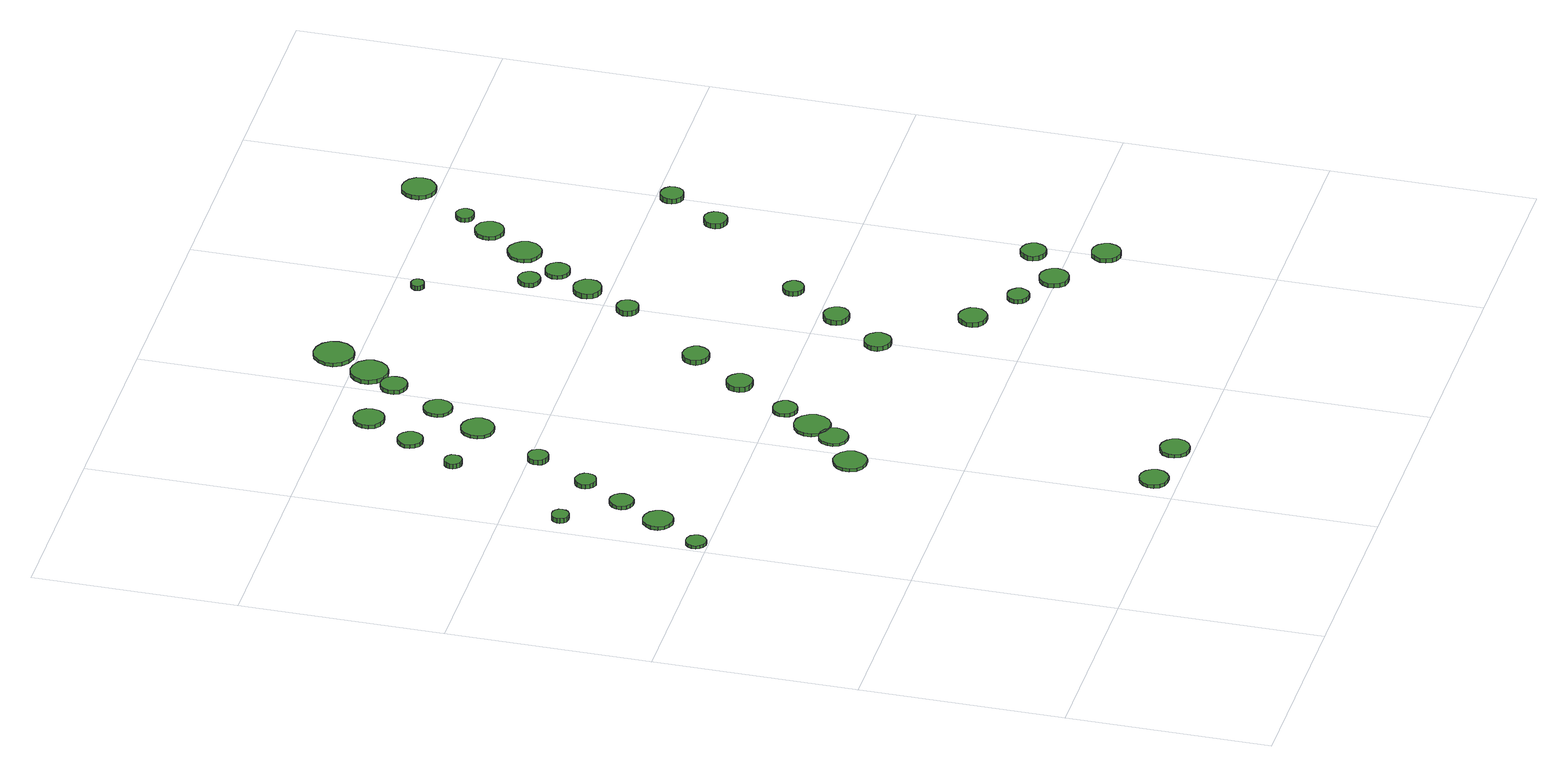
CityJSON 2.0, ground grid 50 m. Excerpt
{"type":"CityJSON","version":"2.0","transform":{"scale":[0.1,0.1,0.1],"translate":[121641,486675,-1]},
"CityObjects":{
"tree1":{"type":"SolitaryVegetationObject","attributes":{"function":"something"},"geometry":[{"type":"MultiSurface","lod":"1","boundaries":[[[0,1,2,3,4,5,6,7,8,9,10,11,12,13,14]],[[15,16,17,18,19,20,21,22,23,24,25,26,27,28,29]],[[0,29,28,1]],[[1,28,27,2]],[[2,27,26,3]],[[3,26,25,4]],[[4,25,24,5]],[[5,24,23,6]],[[6,23,22,7]],[[7,22,21,8]],[[8,21,20,9]],[[9,20,19,10]],[[10,19,18,11]],[[11,18,17,12]],[[12,17,16,13]],[[13,16,15,14]],[[14,15,29,0]]]}]},
"tree2":{"type":"SolitaryVegetationObject","attributes":{"function":"something"},"geometry":[{"type":"MultiSurface","lod":"1","boundaries":[[[30,31,32,33,34,35,36,37,38,39,40,41,42,43,44]],[[45,46,47,48,49,50,51,52,53,54,55,56,57,58,59]],[[30,59,58,31]],[[31,58,57,32]],[[32,57,56,33]],[[33,56,55,34]],[[34,55,54,35]],[[35,54,53,36]],[[36,53,52,37]],[[37,52,51,38]],[[38,51,50,39]],[[39,50,49,40]],[[40,49,48,41]],[[41,48,47,42]],[[42,47,46,43]],[[43,46,45,44]],[[44,45,59,30]]]}]},
"tree3":{"type":"SolitaryVegetationObject","attributes":{"function":"something"},"geometry":[{"type":"MultiSurface","lod":"1","boundaries":[[[60,61,62,63,64,65,66,67,68,69,70,71,72,73,74]],[[75,76,77,78,79,80,81,82,83,84,85,86,87,88,89]],[[60,89,88,61]],[[61,88,87,62]],[[62,87,86,63]],[[63,86,85,64]],[[64,85,84,65]],[[65,84,83,66]],[[66,83,82,67]],[[67,82,81,68]],[[68,81,80,69]],[[69,80,79,70]],[[70,79,78,71]],[[71,78,77,72]],[[72,77,76,73]],[[73,76,75,74]],[[74,75,89,60]]]}]},
"tree4":{"type":"SolitaryVegetationObject","attributes":{"function":"something"},"geometry":[{"type":"MultiSurface","lod":"1","boundaries":[[[90,91,92,93,94,95,96,97,98,99,100,101,102,103,104]],[[105,106,107,108,109,110,111,112,113,114,115,116,117,118,119]],[[90,119,118,91]],[[91,118,117,92]],[[92,117,116,93]],[[93,116,115,94]],[[94,115,114,95]],[[95,114,113,96]],[[96,113,112,97]],[[97,112,111,98]],[[98,111,110,99]],[[99,110,109,100]],[[100,109,108,101]],[[101,108,107,102]],[[102,107,106,103]],[[103,106,105,104]],[[104,105,119,90]]]}]},
"tree5":{"type":"SolitaryVegetationObject","attributes":{"function":"something"},"geometry":[{"type":"MultiSurface","lod":"1","boundaries":[[[120,121,122,123,124,125,126,127,128,129,130,131,132,133,134]],[[135,136,137,138,139,140,141,142,143,144,145,146,147,148,149]],[[120,149,148,121]],[[121,148,147,122]],[[122,147,146,123]],[[123,146,145,124]],[[124,145,144,125]],[[125,144,143,126]],[[126,143,142,127]],[[127,142,141,128]],[[128,141,140,129]],[[129,140,139,130]],[[130,139,138,131]],[[131,138,137,132]],[[132,137,136,133]],[[133,136,135,134]],[[134,135,149,120]]]}]},
"tree6":{"type":"SolitaryVegetationObject","attributes":{"function":"something"},"geometry":[{"type":"MultiSurface","lod":"1","boundaries":[[[150,151,152,153,154,155,156,157,158,159,160,161,162,163,164]],[[165,166,167,168,169,170,171,172,173,174,175,176,177,178,179]],[[150,179,178,151]],[[151,178,177,152]],[[152,177,176,153]],[[153,176,175,154]],[[154,175,174,155]],[[155,174,173,156]],[[156,173,172,157]],[[157,172,171,158]],[[158,171,170,159]],[[159,170,169,160]],[[160,169,168,161]],[[161,168,167,162]],[[162,167,166,163]],[[163,166,165,164]],[[164,165,179,150]]]}]},
"tree7":{"type":"SolitaryVegetationObject","attributes":{"function":"something"},"geometry":[{"type":"MultiSurface","lod":"1","boundaries":[[[180,181,182,183,184,185,186,187,188,189,190,191,192,193,194]],[[195,196,197,198,199,200,201,202,203,204,205,206,207,208,209]],[[180,209,208,181]],[[181,208,207,182]],[[182,207,206,183]],[[183,206,205,184]],[[184,205,204,185]],[[185,204,203,186]],[[186,203,202,187]],[[187,202,201,188]],[[188,201,200,189]],[[189,200,199,190]],[[190,199,198,191]],[[191,198,197,192]],[[192,197,196,193]],[[193,196,195,194]],[[194,195,209,180]]]}]},
"tree8":{"type":"SolitaryVegetationObject","attributes":{"function":"something"},"geometry":[{"type":"MultiSurface","lod":"1","boundaries":[[[210,211,212,213,214,215,216,217,218,219,220,221,222,223,224]],[[225,226,227,228,229,230,231,232,233,234,235,236,237,238,239]],[[210,239,238,211]],[[211,238,237,212]],[[212,237,236,213]],[[213,236,235,214]],[[214,235,234,215]],[[215,234,233,216]],[[216,233,232,217]],[[217,232,231,218]],[[218,231,230,219]],[[219,230,229,220]],[[220,229,228,221]],[[221,228,227,222]],[[222,227,226,223]],[[223,226,225,224]],[[224,225,239,210]]]}]},
"tree9":{"type":"SolitaryVegetationObject","attributes":{"function":"something"},"geometry":[{"type":"MultiSurface","lod":"1","boundaries":[[[240,241,242,243,244,245,246,247,248,249,250,251,252,253,254]],[[255,256,257,258,259,260,261,262,263,264,265,266,267,268,269]],[[240,269,268,241]],[[241,268,267,242]],[[242,267,266,243]],[[243,266,265,244]],[[244,265,264,245]],[[245,264,263,246]],[[246,263,262,247]],[[247,262,261,248]],[[248,261,260,249]],[[249,260,259,250]],[[250,259,258,251]],[[251,258,257,252]],[[252,257,256,253]],[[253,256,255,254]],[[254,255,269,240]]]}]},
"tree10":{"type":"SolitaryVegetationObject","attributes":{"function":"something"},"geometry":[{"type":"MultiSurface","lod":"1","boundaries":[[[270,271,272,273,274,275,276,277,278,279,280,281,282,283,284]],[[285,286,287,288,289,290,291,292,293,294,295,296,297,298,299]],[[270,299,298,271]],[[271,298,297,272]],[[272,297,296,273]],[[273,296,295,274]],[[274,295,294,275]],[[275,294,293,276]],[[276,293,292,277]],[[277,292,291,278]],[[278,291,290,279]],[[279,290,289,280]],[[280,289,288,281]],[[281,288,287,282]],[[282,287,286,283]],[[283,286,285,284]],[[284,285,299,270]]]}]},
"tree11":{"type":"SolitaryVegetationObject","attributes":{"function":"something"},"geometry":[{"type":"MultiSurface","lod":"1","boundaries":[[[300,301,302,303,304,305,306,307,308,309,310,311,312,313,314]],[[315,316,317,318,319,320,321,322,323,324,325,326,327,328,329]],[[300,329,328,301]],[[301,328,327,302]],[[302,327,326,303]],[[303,326,325,304]],[[304,325,324,305]],[[305,324,323,306]],[[306,323,322,307]],[[307,322,321,308]],[[308,321,320,309]],[[309,320,319,310]],[[310,319,318,311]],[[311,318,317,312]],[[312,317,316,313]],[[313,316,315,314]],[[314,315,329,300]]]}]},
"tree12":{"type":"SolitaryVegetationObject","attributes":{"function":"something"},"geometry":[{"type":"MultiSurface","lod":"1","boundaries":[[[330,331,332,333,334,335,336,337,338,339,340,341,342,343,344]],[[345,346,347,348,349,350,351,352,353,354,355,356,357,358,359]],[[330,359,358,331]],[[331,358,357,332]],[[332,357,356,333]],[[333,356,355,334]],[[334,355,354,335]],[[335,354,353,336]],[[336,353,352,337]],[[337,352,351,338]],[[338,351,350,339]],[[339,350,349,340]],[[340,349,348,341]],[[341,348,347,342]],[[342,347,346,343]],[[343,346,345,344]],[[344,345,359,330]]]}]},
"tree13":{"type":"SolitaryVegetationObject","attributes":{"function":"something"},"geometry":[{"type":"MultiSurface","lod":"1","boundaries":[[[360,361,362,363,364,365,366,367,368,369,370,371,372,373,374]],[[375,376,377,378,379,380,381,382,383,384,385,386,387,388,389]],[[360,389,388,361]],[[361,388,387,362]],[[362,387,386,363]],[[363,386,385,364]],[[364,385,384,365]],[[365,384,383,366]],[[366,383,382,367]],[[367,382,381,368]],[[368,381,380,369]],[[369,380,379,370]],[[370,379,378,371]],[[371,378,377,372]],[[372,377,376,373]],[[373,376,375,374]],[[374,375,389,360]]]}]},
"tree14":{"type":"SolitaryVegetationObject","attributes":{"function":"something"},"geometry":[{"type":"MultiSurface","lod":"1","boundaries":[[[390,391,392,393,394,395,396,397,398,399,400,401,402,403,404]],[[405,406,407,408,409,410,411,412,413,414,415,416,417,418,419]],[[390,419,418,391]],[[391,418,417,392]],[[392,417,416,393]],[[393,416,415,394]],[[394,415,414,395]],[[395,414,413,396]],[[396,413,412,397]],[[397,412,411,398]],[[398,411,410,399]],[[399,410,409,400]],[[400,409,408,401]],[[401,408,407,402]],[[402,407,406,403]],[[403,406,405,404]],[[404,405,419,390]]]}]},
"tree15":{"type":"SolitaryVegetationObject","attributes":{"function":"something"},"geometry":[{"type":"MultiSurface","lod":"1","boundaries":[[[420,421,422,423,424,425,426,427,428,429,430,431,432,433,434]],[[435,436,437,438,439,440,441,442,443,444,445,446,447,448,449]],[[420,449,448,421]],[[421,448,447,422]],[[422,447,446,423]],[[423,446,445,424]],[[424,445,444,425]],[[425,444,443,426]],[[426,443,442,427]],[[427,442,441,428]],[[428,441,440,429]],[[429,440,439,430]],[[430,439,438,431]],[[431,438,437,432]],[[432,437,436,433]],[[433,436,435,434]],[[434,435,449,420]]]}]},
"tree16":{"type":"SolitaryVegetationObject","attributes":{"function":"something"},"geometry":[{"type":"MultiSurface","lod":"1","boundaries":[[[450,451,452,453,454,455,456,457,458,459,460,461,462,463,464]],[[465,466,467,468,469,470,471,472,473,474,475,476,477,478,479]],[[450,479,478,451]],[[451,478,477,452]],[[452,477,476,453]],[[453,476,475,454]],[[454,475,474,455]],[[455,474,473,456]],[[456,473,472,457]],[[457,472,471,458]],[[458,471,470,459]],[[459,470,469,460]],[[460,469,468,461]],[[461,468,467,462]],[[462,467,466,463]],[[463,466,465,464]],[[464,465,479,450]]]}]},
"tree17":{"type":"SolitaryVegetationObject","attributes":{"function":"something"},"geometry":[{"type":"MultiSurface","lod":"1","boundaries":[[[480,481,482,483,484,485,486,487,488,489,490,491,492,493,494]],[[495,496,497,498,499,500,501,502,503,504,505,506,507,508,509]],[[480,509,508,481]],[[481,508,507,482]],[[482,507,506,483]],[[483,506,505,484]],[[484,505,504,485]],[[485,504,503,486]],[[486,503,502,487]],[[487,502,501,488]],[[488,501,500,489]],[[489,500,499,490]],[[490,499,498,491]],[[491,498,497,492]],[[492,497,496,493]],[[493,496,495,494]],[[494,495,509,480]]]}]},
"tree18":{"type":"SolitaryVegetationObject","attributes":{"function":"something"},"geometry":[{"type":"MultiSurface","lod":"1","boundaries":[[[510,511,512,513,514,515,516,517,518,519,520,521,522,523,524]],[[525,526,527,528,529,530,531,532,533,534,535,536,537,538,539]],[[510,539,538,511]],[[511,538,537,512]],[[512,537,536,513]],[[513,536,535,514]],[[514,535,534,515]],[[515,534,533,516]],[[516,533,532,517]],[[517,532,531,518]],[[518,531,530,519]],[[519,530,529,520]],[[520,529,528,521]],[[521,528,527,522]],[[522,527,526,523]],[[523,526,525,524]],[[524,525,539,510]]]}]},
"tree19":{"type":"SolitaryVegetationObject","attributes":{"function":"something"},"geometry":[{"type":"MultiSurface","lod":"1","boundaries":[[[540,541,542,543,544,545,546,547,548,549,550,551,552,553,554]],[[555,556,557,558,559,560,561,562,563,564,565,566,567,568,569]],[[540,569,568,541]],[[541,568,567,542]],[[542,567,566,543]],[[543,566,565,544]],[[544,565,564,545]],[[545,564,563,546]],[[546,563,562,547]],[[547,562,561,548]],[[548,561,560,549]],[[549,560,559,550]],[[550,559,558,551]],[[551,558,557,552]],[[552,557,556,553]],[[553,556,555,554]],[[554,555,569,540]]]}]},
"tree20":{"type":"SolitaryVegetationObject","attributes":{"function":"something"},"geometry":[{"type":"MultiSurface","lod":"1","boundaries":[[[570,571,572,573,574,575,576,577,578,579,580,581,582,583,584]],[[585,586,587,588,589,590,591,592,593,594,595,596,597,598,599]],[[570,599,598,571]],[[571,598,597,572]],[[572,597,596,573]],[[573,596,595,574]],[[574,595,594,575]],[[575,594,593,576]],[[576,593,592,577]],[[577,592,591,578]],[[578,591,590,579]],[[579,590,589,580]],[[580,589,588,581]],[[581,588,587,582]],[[582,587,586,583]],[[583,586,585,584]],[[584,585,599,570]]]}]},
"tree21":{"type":"SolitaryVegetationObject","attributes":{"function":"something"},"geometry":[{"type":"MultiSurface","lod":"1","boundaries":[[[600,601,602,603,604,605,606,607,608,609,610,611,612,613,614]],[[615,616,617,618,619,620,621,622,623,624,625,626,627,628,629]],[[600,629,628,601]],[[601,628,627,602]],[[602,627,626,603]],[[603,626,625,604]],[[604,625,624,605]],[[605,624,623,606]],[[606,623,622,607]],[[607,622,621,608]],[[608,621,620,609]],[[609,620,619,610]],[[610,619,618,611]],[[611,618,617,612]],[[612,617,616,613]],[[613,616,615,614]],[[614,615,629,600]]]}]},
"tree22":{"type":"SolitaryVegetationObject","attributes":{"function":"something"},"geometry":[{"type":"MultiSurface","lod":"1","boundaries":[[[630,631,632,633,634,635,636,637,638,639,640,641,642,643,644]],[[645,646,647,648,649,650,651,652,653,654,655,656,657,658,659]],[[630,659,658,631]],[[631,658,657,632]],[[632,657,656,633]],[[633,656,655,634]],[[634,655,654,635]],[[635,654,653,636]],[[636,653,652,637]],[[637,652,651,638]],[[638,651,650,639]],[[639,650,649,640]],[[640,649,648,641]],[[641,648,647,642]],[[642,647,646,643]],[[643,646,645,644]],[[644,645,659,630]]]}]},
"tree23":{"type":"SolitaryVegetationObject","attributes":{"function":"something"},"geometry":[{"type":"MultiSurface","lod":"1","boundaries":[[[660,661,662,663,664,665,666,667,668,669,670,671,672,673,674]],[[675,676,677,678,679,680,681,682,683,684,685,686,687,688,689]],[[660,689,688,661]],[[661,688,687,662]],[[662,687,686,663]],[[663,686,685,664]],[[664,685,684,665]],[[665,684,683,666]],[[666,683,682,667]],[[667,682,681,668]],[[668,681,680,669]],[[669,680,679,670]],[[670,679,678,671]],[[671,678,677,672]],[[672,677,676,673]],[[673,676,675,674]],[[674,675,689,660]]]}]},
"tree24":{"type":"SolitaryVegetationObject","attributes":{"function":"something"},"geometry":[{"type":"MultiSurface","lod":"1","boundaries":[[[690,691,692,693,694,695,696,697,698,699,700,701,702,703,704]],[[705,706,707,708,709,710,711,712,713,714,715,716,717,718,719]],[[690,719,718,691]],[[691,718,717,692]],[[692,717,716,693]],[[693,716,715,694]],[[694,715,714,695]],[[695,714,713,696]],[[696,713,712,697]],[[697,712,711,698]],[[698,711,710,699]],[[699,710,709,700]],[[700,709,708,701]],[[701,708,707,702]],[[702,707,706,703]],[[703,706,705,704]],[[704,705,719,690]]]}]},
"tree25":{"type":"SolitaryVegetationObject","attributes":{"function":"something"},"geometry":[{"type":"MultiSurface","lod":"1","boundaries":[[[720,721,722,723,724,725,726,727,728,729,730,731,732,733,734]],[[735,736,737,738,739,740,741,742,743,744,745,746,747,748,749]],[[720,749,748,721]],[[721,748,747,722]],[[722,747,746,723]],[[723,746,745,724]],[[724,745,744,725]],[[725,744,743,726]],[[726,743,742,727]],[[727,742,741,728]],[[728,741,740,729]],[[729,740,739,730]],[[730,739,738,731]],[[731,738,737,732]],[[732,737,736,733]],[[733,736,735,734]],[[734,735,749,720]]]}]},
"tree26":{"type":"SolitaryVegetationObject","attributes":{"function":"something"},"geometry":[{"type":"MultiSurface","lod":"1","boundaries":[[[750,751,752,753,754,755,756,757,758,759,760,761,762,763,764]],[[765,766,767,768,769,770,771,772,773,774,775,776,777,778,779]],[[750,779,778,751]],[[751,778,777,752]],[[752,777,776,753]],[[753,776,775,754]],[[754,775,774,755]],[[755,774,773,756]],[[756,773,772,757]],[[757,772,771,758]],[[758,771,770,759]],[[759,770,769,760]],[[760,769,768,761]],[[761,768,767,762]],[[762,767,766,763]],[[763,766,765,764]],[[764,765,779,750]]]}]},
"tree27":{"type":"SolitaryVegetationObject","attributes":{"function":"something"},"geometry":[{"type":"MultiSurface","lod":"1","boundaries":[[[780,781,782,783,784,785,786,787,788,789,790,791,792,793,794]],[[795,796,797,798,799,800,801,802,803,804,805,806,807,808,809]],[[780,809,808,781]],[[781,808,807,782]],[[782,807,806,783]],[[783,806,805,784]],[[784,805,804,785]],[[785,804,803,786]],[[786,803,802,787]],[[787,802,801,788]],[[788,801,800,789]],[[789,800,799,790]],[[790,799,798,791]],[[791,798,797,792]],[[792,797,796,793]],[[793,796,795,794]],[[794,795,809,780]]]}]},
"tree28":{"type":"SolitaryVegetationObject","attributes":{"function":"something"},"geometry":[{"type":"MultiSurface","lod":"1","boundaries":[[[810,811,812,813,814,815,816,817,818,819,820,821,822,823,824]],[[825,826,827,828,829,830,831,832,833,834,835,836,837,838,839]],[[810,839,838,811]],[[811,838,837,812]],[[812,837,836,813]],[[813,836,835,814]],[[814,835,834,815]],[[815,834,833,816]],[[816,833,832,817]],[[817,832,831,818]],[[818,831,830,819]],[[819,830,829,820]],[[820,829,828,821]],[[821,828,827,822]],[[822,827,826,823]],[[823,826,825,824]],[[824,825,839,810]]]}]},
"tree29":{"type":"SolitaryVegetationObject","attributes":{"function":"something"},"geometry":[{"type":"MultiSurface","lod":"1","boundaries":[[[840,841,842,843,844,845,846,847,848,849,850,851,852,853,854]],[[855,856,857,858,859,860,861,862,863,864,865,866,867,868,869]],[[840,869,868,841]],[[841,868,867,842]],[[842,867,866,843]],[[843,866,865,844]],[[844,865,864,845]],[[845,864,863,846]],[[846,863,862,847]],[[847,862,861,848]],[[848,861,860,849]],[[849,860,859,850]],[[850,859,858,851]],[[851,858,857,852]],[[852,857,856,853]],[[853,856,855,854]],[[854,855,869,840]]]}]},
"tree30":{"type":"SolitaryVegetationObject","attributes":{"function":"something"},"geometry":[{"type":"MultiSurface","lod":"1","boundaries":[[[870,871,872,873,874,875,876,877,878,879,880,881,882,883,884]],[[885,886,887,888,889,890,891,892,893,894,895,896,897,898,899]],[[870,899,898,871]],[[871,898,897,872]],[[872,897,896,873]],[[873,896,895,874]],[[874,895,894,875]],[[875,894,893,876]],[[876,893,892,877]],[[877,892,891,878]],[[878,891,890,879]],[[879,890,889,880]],[[880,889,888,881]],[[881,888,887,882]],[[882,887,886,883]],[[883,886,885,884]],[[884,885,899,870]]]}]},
"tree31":{"type":"SolitaryVegetationObject","attributes":{"function":"something"},"geometry":[{"type":"MultiSurface","lod":"1","boundaries":[[[900,901,902,903,904,905,906,907,908,909,910,911,912,913,914]],[[915,916,917,918,919,920,921,922,923,924,925,926,927,928,929]],[[900,929,928,901]],[[901,928,927,902]],[[902,927,926,903]],[[903,926,925,904]],[[904,925,924,905]],[[905,924,923,906]],[[906,923,922,907]],[[907,922,921,908]],[[908,921,920,909]],[[909,920,919,910]],[[910,919,918,911]],[[911,918,917,912]],[[912,917,916,913]],[[913,916,915,914]],[[914,915,929,900]]]}]},
"tree32":{"type":"SolitaryVegetationObject","attributes":{"function":"something"},"geometry":[{"type":"MultiSurface","lod":"1","boundaries":[[[930,931,932,933,934,935,936,937,938,939,940,941,942,943,944]],[[945,946,947,948,949,950,951,952,953,954,955,956,957,958,959]],[[930,959,958,931]],[[931,958,957,932]],[[932,957,956,933]],[[933,956,955,934]],[[934,955,954,935]],[[935,954,953,936]],[[936,953,952,937]],[[937,952,951,938]],[[938,951,950,939]],[[939,950,949,940]],[[940,949,948,941]],[[941,948,947,942]],[[942,947,946,943]],[[943,946,945,944]],[[944,945,959,930]]]}]},
"tree33":{"type":"SolitaryVegetationObject","attributes":{"function":"something"},"geometry":[{"type":"MultiSurface","lod":"1","boundaries":[[[960,961,962,963,964,965,966,967,968,969,970,971,972,973,974]],[[975,976,977,978,979,980,981,982,983,984,985,986,987,988,989]],[[960,989,988,961]],[[961,988,987,962]],[[962,987,986,963]],[[963,986,985,964]],[[964,985,984,965]],[[965,984,983,966]],[[966,983,982,967]],[[967,982,981,968]],[[968,981,980,969]],[[969,980,979,970]],[[970,979,978,971]],[[971,978,977,972]],[[972,977,976,973]],[[973,976,975,974]],[[974,975,989,960]]]}]},
"tree34":{"type":"SolitaryVegetationObject","attributes":{"function":"something"},"geometry":[{"type":"MultiSurface","lod":"1","boundaries":[[[990,991,992,993,994,995,996,997,998,999,1000,1001,1002,1003,1004]],[[1005,1006,1007,1008,1009,1010,1011,1012,1013,1014,1015,1016,1017,1018,1019]],[[990,1019,1018,991]],[[991,1018,1017,992]],[[992,1017,1016,993]],[[993,1016,1015,994]],[[994,1015,1014,995]],[[995,1014,1013,996]],[[996,1013,1012,997]],[[997,1012,1011,998]],[[998,1011,1010,999]],[[999,1010,1009,1000]],[[1000,1009,1008,1001]],[[1001,1008,1007,1002]],[[1002,1007,1006,1003]],[[1003,1006,1005,1004]],[[1004,1005,1019,990]]]}]},
"tree35":{"type":"SolitaryVegetationObject","attributes":{"function":"something"},"geometry":[{"type":"MultiSurface","lod":"1","boundaries":[[[1020,1021,1022,1023,1024,1025,1026,1027,1028,1029,1030,1031,1032,1033,1034]],[[1035,1036,1037,1038,1039,1040,1041,1042,1043,1044,1045,1046,1047,1048,1049]],[[1020,1049,1048,1021]],[[1021,1048,1047,1022]],[[1022,1047,1046,1023]],[[1023,1046,1045,1024]],[[1024,1045,1044,1025]],[[1025,1044,1043,1026]],[[1026,1043,1042,1027]],[[1027,1042,1041,1028]],[[1028,1041,1040,1029]],[[1029,1040,1039,1030]],[[1030,1039,1038,1031]],[[1031,1038,1037,1032]],[[1032,1037,1036,1033]],[[1033,1036,1035,1034]],[[1034,1035,1049,1020]]]}]},
"tree36":{"type":"SolitaryVegetationObject","attributes":{"function":"something"},"geometry":[{"type":"MultiSurface","lod":"1","boundaries":[[[1050,1051,1052,1053,1054,1055,1056,1057,1058,1059,1060,1061,1062,1063,1064]],[[1065,1066,1067,1068,1069,1070,1071,1072,1073,1074,1075,1076,1077,1078,1079]],[[1050,1079,1078,1051]],[[1051,1078,1077,1052]],[[1052,1077,1076,1053]],[[1053,1076,1075,1054]],[[1054,1075,1074,1055]],[[1055,1074,1073,1056]],[[1056,1073,1072,1057]],[[1057,1072,1071,1058]],[[1058,1071,1070,1059]],[[1059,1070,1069,1060]],[[1060,1069,1068,1061]],[[1061,1068,1067,1062]],[[1062,1067,1066,1063]],[[1063,1066,1065,1064]],[[1064,1065,1079,1050]]]}]},
"tree37":{"type":"SolitaryVegetationObject","attributes":{"function":"something"},"geometry":[{"type":"MultiSurface","lod":"1","boundaries":[[[1080,1081,1082,1083,1084,1085,1086,1087,1088,1089,1090,1091,1092,1093,1094]],[[1095,1096,1097,1098,1099,1100,1101,1102,1103,1104,1105,1106,1107,1108,1109]],[[1080,1109,1108,1081]],[[1081,1108,1107,1082]],[[1082,1107,1106,1083]],[[1083,1106,1105,1084]],[[1084,1105,1104,1085]],[[1085,1104,1103,1086]],[[1086,1103,1102,1087]],[[1087,1102,1101,1088]],[[1088,1101,1100,1089]],[[1089,1100,1099,1090]],[[1090,1099,1098,1091]],[[1091,1098,1097,1092]],[[1092,1097,1096,1093]],[[1093,1096,1095,1094]],[[1094,1095,1109,1080]]]}]},
"tree38":{"type":"SolitaryVegetationObject","attributes":{"function":"something"},"geometry":[{"type":"MultiSurface","lod":"1","boundaries":[[[1110,1111,1112,1113,1114,1115,1116,1117,1118,1119,1120,1121,1122,1123,1124]],[[1125,1126,1127,1128,1129,1130,1131,1132,1133,1134,1135,1136,1137,1138,1139]],[[1110,1139,1138,1111]],[[1111,1138,1137,1112]],[[1112,1137,1136,1113]],[[1113,1136,1135,1114]],[[1114,1135,1134,1115]],[[1115,1134,1133,1116]],[[1116,1133,1132,1117]],[[1117,1132,1131,1118]],[[1118,1131,1130,1119]],[[1119,1130,1129,1120]],[[1120,1129,1128,1121]],[[1121,1128,1127,1122]],[[1122,1127,1126,1123]],[[1123,1126,1125,1124]],[[1124,1125,1139,1110]]]}]},
"tree39":{"type":"SolitaryVegetationObject","attributes":{"function":"something"},"geometry":[{"type":"MultiSurface","lod":"1","boundaries":[[[1140,1141,1142,1143,1144,1145,1146,1147,1148,1149,1150,1151,1152,1153,1154]],[[1155,1156,1157,1158,1159,1160,1161,1162,1163,1164,1165,1166,1167,1168,1169]],[[1140,1169,1168,1141]],[[1141,1168,1167,1142]],[[1142,1167,1166,1143]],[[1143,1166,1165,1144]],[[1144,1165,1164,1145]],[[1145,1164,1163,1146]],[[1146,1163,1162,1147]],[[1147,1162,1161,1148]],[[1148,1161,1160,1149]],[[1149,1160,1159,1150]],[[1150,1159,1158,1151]],[[1151,1158,1157,1152]],[[1152,1157,1156,1153]],[[1153,1156,1155,1154]],[[1154,1155,1169,1140]]]}]},
"tree40":{"type":"SolitaryVegetationObject","attributes":{"function":"something"},"geometry":[{"type":"MultiSurface","lod":"1","boundaries":[[[1170,1171,1172,1173,1174,1175,1176,1177,1178,1179,1180,1181,1182,1183,1184]],[[1185,1186,1187,1188,1189,1190,1191,1192,1193,1194,1195,1196,1197,1198,1199]],[[1170,1199,1198,1171]],[[1171,1198,1197,1172]],[[1172,1197,1196,1173]],[[1173,1196,1195,1174]],[[1174,1195,1194,1175]],[[1175,1194,1193,1176]],[[1176,1193,1192,1177]],[[1177,1192,1191,1178]],[[1178,1191,1190,1179]],[[1179,1190,1189,1180]],[[1180,1189,1188,1181]],[[1181,1188,1187,1182]],[[1182,1187,1186,1183]],[[1183,1186,1185,1184]],[[1184,1185,1199,1170]]]}]},
"tree41":{"type":"SolitaryVegetationObject","attributes":{"function":"something"},"geometry":[{"type":"MultiSurface","lod":"1","boundaries":[[[1200,1201,1202,1203,1204,1205,1206,1207,1208,1209,1210,1211,1212,1213,1214]],[[1215,1216,1217,1218,1219,1220,1221,1222,1223,1224,1225,1226,1227,1228,1229]],[[1200,1229,1228,1201]],[[1201,1228,1227,1202]],[[1202,1227,1226,1203]],[[1203,1226,1225,1204]],[[1204,1225,1224,1205]],[[1205,1224,1223,1206]],[[1206,1223,1222,1207]],[[1207,1222,1221,1208]],[[1208,1221,1220,1209]],[[1209,1220,1219,1210]],[[1210,1219,1218,1211]],[[1211,1218,1217,1212]],[[1212,1217,1216,1213]],[[1213,1216,1215,1214]],[[1214,1215,1229,1200]]]}]}
},
"vertices":[
[59,1029,15],[57,1039,15],[51,1048,15],[42,1053,15],[31,1054,15],[21,1051,15],[14,1044,15],[9,1035,15],[9,1024,15],[14,1015,15],[21,1008,15],[31,1004,15],[42,1005,15],[51,1011,15],[57,1019,15],[57,1019,7],[51,1011,7],[42,1005,7],[31,1004,7],[21,1008,7],[14,1015,7],[9,1024,7],[9,1035,7],[14,1044,7],[21,1051,7],[31,1054,7],[42,1053,7],[51,1048,7],[57,1039,7],[59,1029,7],
[141,1139,16],[138,1154,16],[129,1166,16],[115,1174,16],[100,1175,16],[86,1171,16],[75,1160,16],[68,1147,16],[68,1131,16],[75,1117,16],[86,1107,16],[100,1103,16],[115,1104,16],[129,1112,16],[138,1124,16],[138,1124,7],[129,1112,7],[115,1104,7],[100,1103,7],[86,1107,7],[75,1117,7],[68,1131,7],[68,1147,7],[75,1160,7],[86,1171,7],[100,1175,7],[115,1174,7],[129,1166,7],[138,1154,7],[141,1139,7],
[81,1364,21],[79,1373,21],[74,1380,21],[67,1384,21],[58,1385,21],[49,1382,21],[43,1377,21],[39,1368,21],[39,1360,21],[43,1352,21],[49,1346,21],[58,1343,21],[67,1344,21],[74,1348,21],[79,1355,21],[79,1355,8],[74,1348,8],[67,1344,8],[58,1343,8],[49,1346,8],[43,1352,8],[39,1360,8],[39,1368,8],[43,1377,8],[49,1382,8],[58,1385,8],[67,1384,8],[74,1380,8],[79,1373,8],[81,1364,8],
[190,1242,17],[188,1254,17],[181,1264,17],[170,1270,17],[158,1271,17],[147,1267,17],[138,1259,17],[133,1248,17],[133,1236,17],[138,1225,17],[147,1217,17],[158,1213,17],[170,1214,17],[181,1221,17],[188,1230,17],[188,1230,8],[181,1221,8],[170,1214,8],[158,1213,8],[147,1217,8],[138,1225,8],[133,1236,8],[133,1248,8],[138,1259,8],[147,1267,8],[158,1271,8],[170,1270,8],[181,1264,8],[188,1254,8],[190,1242,8],
[604,59,17],[601,73,17],[592,85,17],[580,92,17],[565,94,17],[551,89,17],[540,79,17],[534,66,17],[534,51,17],[540,38,17],[551,28,17],[565,24,17],[580,25,17],[592,33,17],[601,44,17],[601,44,8],[592,33,8],[580,25,8],[565,24,8],[551,28,8],[540,38,8],[534,51,8],[534,66,8],[540,79,8],[551,89,8],[565,94,8],[580,92,8],[592,85,8],[601,73,8],[604,59,8],
[247,1344,23],[245,1354,23],[239,1363,23],[229,1368,23],[219,1370,23],[208,1366,23],[201,1359,23],[196,1349,23],[196,1339,23],[201,1329,23],[208,1322,23],[219,1318,23],[229,1320,23],[239,1325,23],[245,1334,23],[245,1334,11],[239,1325,11],[229,1320,11],[219,1318,11],[208,1322,11],[201,1329,11],[196,1339,11],[196,1349,11],[201,1359,11],[208,1366,11],[219,1370,11],[229,1368,11],[239,1363,11],[245,1354,11],[247,1344,11],
[507,767,17],[503,784,17],[493,797,17],[479,806,17],[462,808,17],[446,802,17],[433,791,17],[426,776,17],[426,759,17],[433,743,17],[446,732,17],[462,727,17],[479,728,17],[493,737,17],[503,751,17],[503,751,9],[493,737,9],[479,728,9],[462,727,9],[446,732,9],[433,743,9],[426,759,9],[426,776,9],[433,791,9],[446,802,9],[462,808,9],[479,806,9],[493,797,9],[503,784,9],[507,767,9],
[747,44,17],[744,59,17],[735,71,17],[722,79,17],[707,80,17],[693,76,17],[682,66,17],[676,52,17],[676,37,17],[682,23,17],[693,13,17],[707,9,17],[722,10,17],[735,18,17],[744,30,17],[744,30,8],[735,18,8],[722,10,8],[707,9,8],[693,13,8],[682,23,8],[676,37,8],[676,52,8],[682,66,8],[693,76,8],[707,80,8],[722,79,8],[735,71,8],[744,59,8],[747,44,8],
[254,1668,20],[252,1677,20],[247,1684,20],[239,1688,20],[230,1689,20],[222,1686,20],[215,1680,20],[211,1672,20],[211,1663,20],[215,1655,20],[222,1649,20],[230,1646,20],[239,1647,20],[247,1652,20],[252,1659,20],[252,1659,7],[247,1652,7],[239,1647,7],[230,1646,7],[222,1649,7],[215,1655,7],[211,1663,7],[211,1672,7],[215,1680,7],[222,1686,7],[230,1689,7],[239,1688,7],[247,1684,7],[252,1677,7],[254,1668,7],
[319,1478,25],[317,1488,25],[311,1497,25],[302,1502,25],[292,1503,25],[282,1500,25],[274,1493,25],[270,1483,25],[270,1473,25],[274,1463,25],[282,1456,25],[292,1453,25],[302,1454,25],[311,1460,25],[317,1468,25],[317,1468,12],[311,1460,12],[302,1454,12],[292,1453,12],[282,1456,12],[274,1463,12],[270,1473,12],[270,1483,12],[274,1493,12],[282,1500,12],[292,1503,12],[302,1502,12],[311,1497,12],[317,1488,12],[319,1478,12],
[599,832,15],[596,847,15],[587,858,15],[574,866,15],[559,867,15],[545,863,15],[534,853,15],[528,839,15],[528,825,15],[534,811,15],[545,801,15],[559,797,15],[574,798,15],[587,806,15],[596,818,15],[596,818,8],[587,806,8],[574,798,8],[559,797,8],[545,801,8],[534,811,8],[528,825,8],[528,839,8],[534,853,8],[545,863,8],[559,867,8],[574,866,8],[587,858,8],[596,847,8],[599,832,8],
[334,1790,17],[331,1802,17],[324,1812,17],[313,1819,17],[300,1820,17],[288,1816,17],[279,1808,17],[274,1796,17],[274,1783,17],[279,1772,17],[288,1763,17],[300,1759,17],[313,1761,17],[324,1767,17],[331,1777,17],[331,1777,7],[324,1767,7],[313,1761,7],[300,1759,7],[288,1763,7],[279,1772,7],[274,1783,7],[274,1796,7],[279,1808,7],[288,1816,7],[300,1820,7],[313,1819,7],[324,1812,7],[331,1802,7],[334,1790,7],
[643,893,16],[639,911,16],[628,926,16],[613,935,16],[594,937,16],[577,931,16],[564,919,16],[556,902,16],[556,884,16],[564,867,16],[577,855,16],[594,849,16],[613,851,16],[628,860,16],[639,875,16],[639,875,8],[628,860,8],[613,851,8],[594,849,8],[577,855,8],[564,867,8],[556,884,8],[556,902,8],[564,919,8],[577,931,8],[594,937,8],[613,935,8],[628,926,8],[639,911,8],[643,893,8],
[433,1649,16],[429,1665,16],[419,1679,16],[405,1687,16],[388,1689,16],[372,1684,16],[360,1673,16],[353,1657,16],[353,1640,16],[360,1625,16],[372,1614,16],[388,1609,16],[405,1611,16],[419,1619,16],[429,1632,16],[429,1632,8],[419,1619,8],[405,1611,8],[388,1609,8],[372,1614,8],[360,1625,8],[353,1640,8],[353,1657,8],[360,1673,8],[372,1684,8],[388,1689,8],[405,1687,8],[419,1679,8],[429,1665,8],[433,1649,8],
[409,1907,16],[406,1922,16],[397,1935,16],[384,1943,16],[368,1944,16],[354,1939,16],[342,1929,16],[336,1915,16],[336,1899,16],[342,1885,16],[354,1875,16],[368,1870,16],[384,1872,16],[397,1879,16],[406,1892,16],[406,1892,6],[397,1879,6],[384,1872,6],[368,1870,6],[354,1875,6],[342,1885,6],[336,1899,6],[336,1915,6],[342,1929,6],[354,1939,6],[368,1944,6],[384,1943,6],[397,1935,6],[406,1922,6],[409,1907,6],
[684,973,17],[681,985,17],[674,995,17],[663,1001,17],[651,1002,17],[639,999,17],[630,990,17],[625,979,17],[625,967,17],[630,955,17],[639,947,17],[651,943,17],[663,945,17],[674,951,17],[681,961,17],[681,961,8],[674,951,8],[663,945,8],[651,943,8],[639,947,8],[630,955,8],[625,967,8],[625,979,8],[630,990,8],[639,999,8],[651,1002,8],[663,1001,8],[674,995,8],[681,985,8],[684,973,8],
[491,1762,15],[488,1776,15],[480,1787,15],[468,1794,15],[453,1796,15],[440,1792,15],[429,1782,15],[424,1769,15],[424,1755,15],[429,1742,15],[440,1732,15],[453,1728,15],[468,1729,15],[480,1736,15],[488,1748,15],[488,1748,7],[480,1736,7],[468,1729,7],[453,1728,7],[440,1732,7],[429,1742,7],[424,1755,7],[424,1769,7],[429,1782,7],[440,1792,7],[453,1796,7],[468,1794,7],[480,1787,7],[488,1776,7],[491,1762,7],
[768,1104,21],[765,1117,21],[757,1127,21],[746,1134,21],[733,1135,21],[720,1131,21],[710,1122,21],[705,1110,21],[705,1097,21],[710,1085,21],[720,1076,21],[733,1072,21],[746,1073,21],[757,1080,21],[765,1091,21],[765,1091,8],[757,1080,8],[746,1073,8],[733,1072,8],[720,1076,8],[710,1085,8],[705,1097,8],[705,1110,8],[710,1122,8],[720,1131,8],[733,1135,8],[746,1134,8],[757,1127,8],[765,1117,8],[768,1104,8],
[562,1887,16],[560,1900,16],[552,1911,16],[540,1918,16],[527,1919,16],[514,1915,16],[504,1906,16],[499,1894,16],[499,1880,16],[504,1868,16],[514,1859,16],[527,1855,16],[540,1856,16],[552,1863,16],[560,1874,16],[560,1874,6],[552,1863,6],[540,1856,6],[527,1855,6],[514,1859,6],[504,1868,6],[499,1880,6],[499,1894,6],[504,1906,6],[514,1915,6],[527,1919,6],[540,1918,6],[552,1911,6],[560,1900,6],[562,1887,6],
[617,1957,17],[613,1975,17],[602,1991,17],[585,2000,17],[567,2002,17],[549,1996,17],[535,1984,17],[527,1966,17],[527,1948,17],[535,1930,17],[549,1918,17],[567,1912,17],[585,1914,17],[602,1923,17],[613,1939,17],[613,1939,6],[602,1923,6],[585,1914,6],[567,1912,6],[549,1918,6],[535,1930,6],[527,1948,6],[527,1966,6],[535,1984,6],[549,1996,6],[567,2002,6],[585,2000,6],[602,1991,6],[613,1975,6],[617,1957,6],
[849,1230,28],[846,1243,28],[838,1254,28],[826,1260,28],[813,1262,28],[801,1258,28],[791,1249,28],[785,1236,28],[785,1223,28],[791,1211,28],[801,1202,28],[813,1198,28],[826,1199,28],[838,1206,28],[846,1217,28],[846,1217,15],[838,1206,15],[826,1199,15],[813,1198,15],[801,1202,15],[791,1211,15],[785,1223,15],[785,1236,15],[791,1249,15],[801,1258,15],[813,1262,15],[826,1260,15],[838,1254,15],[846,1243,15],[849,1230,15],
[1027,836,19],[1024,849,19],[1017,860,19],[1005,867,19],[992,868,19],[979,864,19],[969,855,19],[963,843,19],[963,829,19],[969,817,19],[979,808,19],[992,804,19],[1005,805,19],[1017,812,19],[1024,823,19],[1024,823,7],[1017,812,7],[1005,805,7],[992,804,7],[979,808,7],[969,817,7],[963,829,7],[963,843,7],[969,855,7],[979,864,7],[992,868,7],[1005,867,7],[1017,860,7],[1024,849,7],[1027,836,7],
[679,2058,15],[675,2078,15],[663,2094,15],[645,2104,15],[625,2106,15],[606,2100,15],[591,2086,15],[582,2068,15],[582,2048,15],[591,2029,15],[606,2016,15],[625,2009,15],[645,2011,15],[663,2022,15],[675,2038,15],[675,2038,6],[663,2022,6],[645,2011,6],[625,2009,6],[606,2016,6],[591,2029,6],[582,2048,6],[582,2068,6],[591,2086,6],[606,2100,6],[625,2106,6],[645,2104,6],[663,2094,6],[675,2078,6],[679,2058,6],
[1189,647,19],[1186,661,19],[1177,672,19],[1165,679,19],[1151,681,19],[1137,676,19],[1127,667,19],[1121,654,19],[1121,640,19],[1127,627,19],[1137,617,19],[1151,613,19],[1165,614,19],[1177,621,19],[1186,633,19],[1186,633,7],[1177,621,7],[1165,614,7],[1151,613,7],[1137,617,7],[1127,627,7],[1121,640,7],[1121,654,7],[1127,667,7],[1137,676,7],[1151,681,7],[1165,679,7],[1177,672,7],[1186,661,7],[1189,647,7],
[1112,958,20],[1109,970,20],[1101,981,20],[1090,987,20],[1077,989,20],[1065,985,20],[1055,976,20],[1050,964,20],[1050,951,20],[1055,939,20],[1065,931,20],[1077,927,20],[1090,928,20],[1101,934,20],[1109,945,20],[1109,945,7],[1101,934,7],[1090,928,7],[1077,927,7],[1065,931,7],[1055,939,7],[1050,951,7],[1050,964,7],[1055,976,7],[1065,985,7],[1077,989,7],[1090,987,7],[1101,981,7],[1109,970,7],[1112,958,7],
[1004,1437,30],[1002,1448,30],[996,1457,30],[986,1462,30],[975,1463,30],[965,1460,30],[957,1452,30],[952,1442,30],[952,1431,30],[957,1421,30],[965,1414,30],[975,1410,30],[986,1412,30],[996,1417,30],[1002,1426,30],[1002,1426,17],[996,1417,17],[986,1412,17],[975,1410,17],[965,1414,17],[957,1421,17],[952,1431,17],[952,1442,17],[957,1452,17],[965,1460,17],[975,1463,17],[986,1462,17],[996,1457,17],[1002,1448,17],[1004,1437,17],
[1299,567,19],[1296,578,19],[1290,586,19],[1281,592,19],[1270,593,19],[1259,590,19],[1251,582,19],[1247,572,19],[1247,562,19],[1251,552,19],[1259,544,19],[1270,541,19],[1281,542,19],[1290,548,19],[1296,556,19],[1296,556,8],[1290,548,8],[1281,542,8],[1270,541,8],[1259,544,8],[1251,552,8],[1247,562,8],[1247,572,8],[1251,582,8],[1259,590,8],[1270,593,8],[1281,592,8],[1290,586,8],[1296,578,8],[1299,567,8],
[1194,1084,23],[1192,1094,23],[1185,1103,23],[1176,1108,23],[1166,1109,23],[1156,1106,23],[1148,1099,23],[1143,1089,23],[1143,1079,23],[1148,1069,23],[1156,1062,23],[1166,1059,23],[1176,1060,23],[1185,1065,23],[1192,1074,23],[1192,1074,11],[1185,1065,11],[1176,1060,11],[1166,1059,11],[1156,1062,11],[1148,1069,11],[1143,1079,11],[1143,1089,11],[1148,1099,11],[1156,1106,11],[1166,1109,11],[1176,1108,11],[1185,1103,11],[1192,1094,11],[1194,1084,11],
[1084,1552,21],[1081,1566,21],[1073,1577,21],[1061,1584,21],[1047,1586,21],[1033,1581,21],[1023,1572,21],[1017,1559,21],[1017,1545,21],[1023,1532,21],[1033,1523,21],[1047,1518,21],[1061,1520,21],[1073,1527,21],[1081,1538,21],[1081,1538,8],[1073,1527,8],[1061,1520,8],[1047,1518,8],[1033,1523,8],[1023,1532,8],[1017,1545,8],[1017,1559,8],[1023,1572,8],[1033,1581,8],[1047,1586,8],[1061,1584,8],[1073,1577,8],[1081,1566,8],[1084,1552,8],
[1405,505,19],[1402,520,19],[1393,531,19],[1380,539,19],[1366,540,19],[1352,536,19],[1341,526,19],[1335,512,19],[1335,498,19],[1341,484,19],[1352,474,19],[1366,470,19],[1380,471,19],[1393,479,19],[1402,491,19],[1402,491,8],[1393,479,8],[1380,471,8],[1366,470,8],[1352,474,8],[1341,484,8],[1335,498,8],[1335,512,8],[1341,526,8],[1352,536,8],[1366,540,8],[1380,539,8],[1393,531,8],[1402,520,8],[1405,505,8],
[985,1942,21],[984,1949,21],[980,1954,21],[974,1957,21],[967,1958,21],[961,1956,21],[956,1952,21],[953,1945,21],[953,1939,21],[956,1933,21],[961,1928,21],[967,1926,21],[974,1927,21],[980,1930,21],[984,1935,21],[984,1935,9],[980,1930,9],[974,1927,9],[967,1926,9],[961,1928,9],[956,1933,9],[953,1939,9],[953,1945,9],[956,1952,9],[961,1956,9],[967,1958,9],[974,1957,9],[980,1954,9],[984,1949,9],[985,1942,9],
[1087,1696,18],[1085,1706,18],[1078,1716,18],[1068,1721,18],[1057,1722,18],[1047,1719,18],[1038,1711,18],[1034,1701,18],[1034,1690,18],[1038,1680,18],[1047,1672,18],[1057,1669,18],[1068,1670,18],[1078,1676,18],[1085,1685,18],[1085,1685,7],[1078,1676,7],[1068,1670,7],[1057,1669,7],[1047,1672,7],[1038,1680,7],[1034,1690,7],[1034,1701,7],[1038,1711,7],[1047,1719,7],[1057,1722,7],[1068,1721,7],[1078,1716,7],[1085,1706,7],[1087,1696,7],
[1144,1641,17],[1142,1653,17],[1134,1663,17],[1123,1669,17],[1111,1670,17],[1099,1667,17],[1090,1658,17],[1085,1647,17],[1085,1634,17],[1090,1623,17],[1099,1615,17],[1111,1611,17],[1123,1612,17],[1134,1618,17],[1142,1628,17],[1142,1628,7],[1134,1618,7],[1123,1612,7],[1111,1611,7],[1099,1615,7],[1090,1623,7],[1085,1634,7],[1085,1647,7],[1090,1658,7],[1099,1667,7],[1111,1670,7],[1123,1669,7],[1134,1663,7],[1142,1653,7],[1144,1641,7],
[1542,414,19],[1539,428,19],[1531,440,19],[1518,448,19],[1503,449,19],[1489,445,19],[1479,435,19],[1473,421,19],[1473,407,19],[1479,393,19],[1489,384,19],[1503,379,19],[1518,381,19],[1531,388,19],[1539,400,19],[1539,400,8],[1531,388,8],[1518,381,8],[1503,379,8],[1489,384,8],[1479,393,8],[1473,407,8],[1473,421,8],[1479,435,8],[1489,445,8],[1503,449,8],[1518,448,8],[1531,440,8],[1539,428,8],[1542,414,8],
[1498,580,21],[1495,593,21],[1488,603,21],[1477,609,21],[1464,611,21],[1452,607,21],[1443,598,21],[1437,586,21],[1437,574,21],[1443,562,21],[1452,554,21],[1464,550,21],[1477,551,21],[1488,557,21],[1495,568,21],[1495,568,9],[1488,557,9],[1477,551,9],[1464,550,9],[1452,554,9],[1443,562,9],[1437,574,9],[1437,586,9],[1443,598,9],[1452,607,9],[1464,611,9],[1477,609,9],[1488,603,9],[1495,593,9],[1498,580,9],
[1219,1737,15],[1215,1754,15],[1205,1767,15],[1191,1776,15],[1174,1778,15],[1158,1772,15],[1145,1761,15],[1138,1745,15],[1138,1729,15],[1145,1713,15],[1158,1702,15],[1174,1696,15],[1191,1698,15],[1205,1707,15],[1215,1720,15],[1215,1720,6],[1205,1707,6],[1191,1698,6],[1174,1696,6],[1158,1702,6],[1145,1713,6],[1138,1729,6],[1138,1745,6],[1145,1761,6],[1158,1772,6],[1174,1778,6],[1191,1776,6],[1205,1767,6],[1215,1754,6],[1219,1737,6],
[1283,1840,16],[1280,1854,16],[1272,1866,16],[1259,1873,16],[1245,1875,16],[1231,1870,16],[1220,1861,16],[1214,1847,16],[1214,1833,16],[1220,1819,16],[1231,1810,16],[1245,1805,16],[1259,1807,16],[1272,1814,16],[1280,1826,16],[1280,1826,6],[1272,1814,6],[1259,1807,6],[1245,1805,6],[1231,1810,6],[1220,1819,6],[1214,1833,6],[1214,1847,6],[1220,1861,6],[1231,1870,6],[1245,1875,6],[1259,1873,6],[1272,1866,6],[1280,1854,6],[1283,1840,6],
[1443,1336,24],[1441,1347,24],[1434,1357,24],[1424,1363,24],[1412,1364,24],[1401,1360,24],[1392,1353,24],[1388,1342,24],[1388,1330,24],[1392,1319,24],[1401,1312,24],[1412,1308,24],[1424,1309,24],[1434,1315,24],[1441,1325,24],[1441,1325,11],[1434,1315,11],[1424,1309,11],[1412,1308,11],[1401,1312,11],[1392,1319,11],[1388,1330,11],[1388,1342,11],[1392,1353,11],[1401,1360,11],[1412,1364,11],[1424,1363,11],[1434,1357,11],[1441,1347,11],[1443,1336,11],
[1322,1912,17],[1320,1921,17],[1314,1929,17],[1306,1933,17],[1297,1934,17],[1288,1931,17],[1281,1925,17],[1277,1917,17],[1277,1907,17],[1281,1899,17],[1288,1893,17],[1297,1890,17],[1306,1891,17],[1314,1895,17],[1320,1903,17],[1320,1903,6],[1314,1895,6],[1306,1891,6],[1297,1890,6],[1288,1893,6],[1281,1899,6],[1277,1907,6],[1277,1917,6],[1281,1925,6],[1288,1931,6],[1297,1934,6],[1306,1933,6],[1314,1929,6],[1320,1921,6],[1322,1912,6],
[1529,1463,21],[1527,1475,21],[1520,1484,21],[1510,1490,21],[1498,1491,21],[1487,1488,21],[1478,1480,21],[1474,1469,21],[1474,1457,21],[1478,1447,21],[1487,1439,21],[1498,1435,21],[1510,1437,21],[1520,1442,21],[1527,1452,21],[1527,1452,8],[1520,1442,8],[1510,1437,8],[1498,1435,8],[1487,1439,8],[1478,1447,8],[1474,1457,8],[1474,1469,8],[1478,1480,8],[1487,1488,8],[1498,1491,8],[1510,1490,8],[1520,1484,8],[1527,1475,8],[1529,1463,8],
[1429,2046,16],[1426,2063,16],[1415,2077,16],[1401,2085,16],[1384,2087,16],[1367,2082,16],[1355,2070,16],[1348,2055,16],[1348,2037,16],[1355,2022,16],[1367,2010,16],[1384,2005,16],[1401,2007,16],[1415,2016,16],[1426,2029,16],[1426,2029,6],[1415,2016,6],[1401,2007,6],[1384,2005,6],[1367,2010,6],[1355,2022,6],[1348,2037,6],[1348,2055,6],[1355,2070,6],[1367,2082,6],[1384,2087,6],[1401,2085,6],[1415,2077,6],[1426,2063,6],[1429,2046,6]
]}
